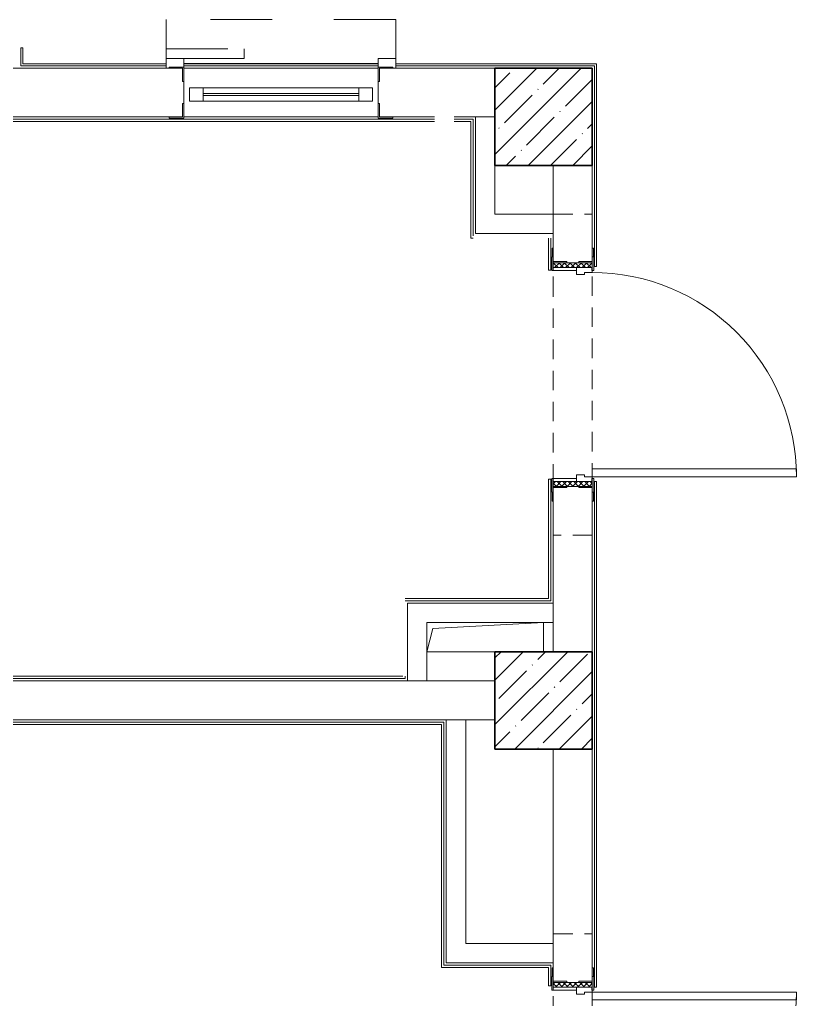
# Model space of a CAD drawing. Header units: millimetres. Extents: x 5993 to 95364, y 94667 to 143522.
# Drawn here: x 42040.1 to 42365.2, y 115884.6 to 116294.6 of the extents above; entities that cross this region are included whole.
import ezdxf

# ---------------------------------------------------------------- set-up
doc = ezdxf.new("R2010")
doc.units = ezdxf.units.MM
doc.linetypes.add('200_ШТРИХ_ш1п0_6_', pattern=[160, 100, -60])
doc.linetypes.add('Штрих', pattern=[635.0000000000002, 317.5000000000001, -317.5000000000001])
for name, color, linetype, lineweight in [('0-2', 7, 'Continuous', 9), ('Двери', 7, 'Continuous', 9), ('Двери-1', 7, 'Continuous', 13), ('Каркас_Импост', 7, 'Continuous', 13), ('Каркас_Импост-1', 7, 'Continuous', 9), ('Невидимые линии-1', 7, 'Штрих', 9), ('Несущие колонны', 7, 'Continuous', 9), ('Несущие колонны-1', 7, 'Continuous', 35), ('Обобщенные модели', 7, 'Continuous', 9), ('Остекление-1', 7, 'Continuous', 9), ('Открывание-1', 7, 'Continuous', 9), ('Панель-2', 7, 'Continuous', 13), ('Перемычка_Пунктирные линии-1', 7, '200_ШТРИХ_ш1п0_6_', 9), ('Стены', 7, 'Continuous', 9), ('Стены-1', 7, 'Continuous', 13)]:
    doc.layers.add(name, color=color, linetype=linetype, lineweight=lineweight)
pattern_1 = [(135, (1726.411, 164.685), (-14.14213562373095, -14.14213562373095), []), (225, (1726.411, 164.685), (14.14213562373095, -14.14213562373095), [])]
pattern_2 = [(45, (-396.384, 164.685), (-14.14213562373095, 14.14213562373095), []), (135, (-396.384, 164.685), (-14.14213562373095, -14.14213562373095), [])]

# ---------------------------------------------------------------- blocks, each defined once
blk = doc.blocks.new('BSC_Колонна _Прямоугольная - 500х500-V45-АИ2_01_План напольных покрытий и плинтусов 1го этажа _Часть 2_')
at = {"layer": 'Несущие колонны'}
h = blk.add_hatch(dxfattribs=at)
h.set_pattern_fill('FP_55', color=256, style=0, pattern_type=2)
h.set_pattern_definition([(45, (-7700, -28300), (-114.0492527375783, 114.0492527375783), []), (45, (-7585.951, -28300), (-114.0492527375783, 114.0492527375783), [201.613, -40.323, 3.353, -36.97])])
h.paths.add_polyline_path([(-249.9999999999865, -249.9999999999735), (250.0000000000081, -249.9999999999648), (250.0000000000103, 250.0000000000298), (-249.999999999993, 250.0000000000298)], flags=0)
at = {"layer": 'Несущие колонны-1'}
for p, q in [((250.0000000000001, 250), (-250.0000000000001, 250)), ((-250.0000000000001, 249.9999999999993), (-249.9999999999954, -249.9999999999999)), ((249.9999999999998, -249.999999999992), (249.9999999999998, 250)), ((-249.9999999999954, -249.9999999999999), (249.9999999999998, -249.999999999992))]:
    blk.add_line(p, q, dxfattribs=at)
blk = doc.blocks.new('BSC_Колонна _Прямоугольная - 500х500-V52-АИ2_01_План напольных покрытий и плинтусов 1го этажа _Часть 2_')
at = {"layer": 'Несущие колонны'}
h = blk.add_hatch(dxfattribs=at)
h.set_pattern_fill('FP_62', color=256, style=0, pattern_type=2)
h.set_pattern_definition([(45, (-7700, -25300), (-114.0492527375783, 114.0492527375783), []), (45, (-7585.951, -25300), (-114.0492527375783, 114.0492527375783), [201.613, -40.323, 3.353, -36.97])])
h.paths.add_polyline_path([(-249.9999999999843, -249.9999999999692), (250.0000000000103, -249.9999999999605), (250.0000000000125, 250.0000000000341), (-249.9999999999908, 250.0000000000341), (-249.9999999999865, -156.828790919158)], flags=0)
at = {"layer": 'Несущие колонны-1'}
for p, q in [((250.0000000000001, 250), (-250.0000000000001, 250)), ((-250.0000000000001, 249.9999999999993), (-249.9999999999954, -249.9999999999999)), ((249.9999999999998, -249.999999999992), (249.9999999999998, 250)), ((-249.9999999999954, -249.9999999999999), (249.9999999999998, -249.999999999992))]:
    blk.add_line(p, q, dxfattribs=at)
blk = doc.blocks.new('120_Окно_СКБ_1Ст - 120_Окно_СКБ_1Ст_охрана_1000х2000-28619863-АИ2_01_План напольных покрытий и плинтусов 1го этажа _Часть 2_')
at = {"layer": 'Каркас_Импост'}
for p, q in [((-470.0000000000073, -44.99999999996778), (-470.0000000000073, 25.0000000000424)), ((-470.0000000000073, 25.0000000000424), (-399.9999999999656, 25.0000000000424)), ((-399.9999999999656, 25.0000000000423), (-399.9999999999656, -44.99999999996791)), ((400.000000000048, -44.99999999996913), (400.000000000048, 25.00000000004102)), ((400.000000000048, 25.00000000004102), (469.9999999999924, 25.00000000004102)), ((469.9999999999924, 25.00000000004091), (469.9999999999924, -44.99999999996926)), ((-399.9999999999656, -44.99999999996791), (-470.0000000000073, -44.99999999996791)), ((469.9999999999924, -44.99999999996926), (400.000000000048, -44.99999999996926))]:
    blk.add_line(p, q, dxfattribs=at)
at = {"layer": 'Каркас_Импост-1'}
for p, q in [((469.999999999992, 25.0000000000409), (-470.0000000000076, 25.00000000004242)), ((-470.0000000000076, -44.99999999996774), (469.999999999992, -44.99999999996926))]:
    blk.add_line(p, q, dxfattribs=at)
at = {"layer": 'Остекление-1'}
for p, q in [((399.9999999999891, -4.99999999996745), (-400.0000000000104, -4.999999999964865)), ((399.9999999999891, -14.99999999996741), (-400.0000000000104, -14.99999999996482))]:
    blk.add_line(p, q, dxfattribs=at)
blk = doc.blocks.new('Дверь_СКБ_1Ст_Внутренняя_ШЕР - СОШ_Д-19__Дв_1150x2100h_Комната охраны_EI30-34822478-АИ2_01_План напольных покрытий и плинтусов 1го этажа _Часть 2_')
at = {"layer": 'Двери'}
h = blk.add_hatch(dxfattribs=at)
h.set_pattern_fill('FP_91', color=256, style=0, pattern_type=2)
h.set_pattern_definition(pattern_1)
h.paths.add_polyline_path([(587.4999999999748, -99.99999999995994), (587.4999999999748, 100.0000000000076), (562.4999999999761, 100.0000000000076), (562.4999999999761, -99.99999999995994)], flags=0)
at = {"layer": 'Каркас_Импост-1'}
h = blk.add_hatch(dxfattribs=at)
h.set_pattern_fill('FP_92', color=256, style=0, pattern_type=2)
h.set_pattern_definition(pattern_2)
h.paths.add_polyline_path([(-537.5000000000294, 100.0000000000076), (-562.5000000000324, 100.0000000000076), (-562.5000000000324, -99.99999999999027), (-537.5000000000294, -99.99999999999027)], flags=0)
at = {"layer": 'Каркас_Импост'}
for p, q in [((-522.5000000000047, 107.999999999997), (-592.500000000005, 107.999999999997)), ((-592.500000000005, 107.999999999997), (-592.500000000005, 99.99999999999613)), ((-522.5000000000047, 99.99999999999613), (-522.5000000000047, 107.999999999997)), ((617.4999999999964, 107.9999999999829), (547.499999999996, 107.9999999999829)), ((547.499999999996, 107.9999999999829), (547.499999999996, 99.99999999997168)), ((617.4999999999964, 99.99999999997168), (617.4999999999964, 107.9999999999829)), ((-592.500000000005, 99.99999999999613), (-522.5000000000047, 99.99999999999613)), ((-537.5000000000049, 99.99999999999422), (-562.500000000005, 99.99999999999422)), ((-562.500000000005, 99.99999999999422), (-562.500000000005, -100.0000000000016)), ((-512.5000000000061, 100.0000000009477), (-537.5000000000068, 100.0000000009477)), ((-537.5000000000068, 100.0000000009477), (-537.5000000000068, 20.00000000094768)), ((-537.5000000000049, -100.0000000000016), (-537.5000000000049, 99.99999999999422)), ((-522.5000000000047, 99.99999999999613), (-537.5000000000049, 99.99999999999613)), ((-537.5000000000049, 99.99999999999613), (-537.5000000000049, 98.99999999999687)), ((-537.5000000000049, 98.99999999999687), (-522.5000000000047, 98.99999999999687)), ((-522.5000000000047, 98.99999999999687), (-522.5000000000047, 99.99999999999613)), ((-512.5000000000061, 60.00000000094841), (-512.5000000000061, 100.0000000009477)), ((-502.5000000000056, 60.00000000094841), (-512.5000000000061, 60.00000000094841)), ((-502.5000000000056, 20.00000000094768), (-502.5000000000056, 60.00000000094841)), ((537.4999999999933, 60.00000000094841), (527.499999999994, 60.00000000094841)), ((527.499999999994, 60.00000000094841), (527.499999999994, 20.00000000094768)), ((537.4999999999933, 100.0000000009477), (537.4999999999933, 60.00000000094841)), ((562.4999999999933, 100.0000000009477), (537.4999999999933, 100.0000000009477)), ((562.4999999999967, 99.99999999999594), (547.499999999996, 99.99999999999594)), ((547.499999999996, 99.99999999999594), (547.499999999996, 98.99999999999663)), ((547.499999999996, 99.99999999997168), (617.4999999999964, 99.99999999997168)), ((547.499999999996, 98.99999999999663), (562.4999999999967, 98.99999999999663)), ((562.4999999999933, 20.00000000094768), (562.4999999999933, 100.0000000009477)), ((587.4999999999964, 99.99999999999409), (562.4999999999958, 99.99999999999409)), ((562.4999999999958, 99.99999999999412), (562.4999999999958, -99.99999999997155)), ((562.4999999999967, 98.99999999999663), (562.4999999999967, 99.99999999999594)), ((587.4999999999964, -99.99999999997155), (587.4999999999964, 99.99999999999409)), ((-537.5000000000068, 20.00000000094768), (-502.5000000000056, 20.00000000094768)), ((-522.5000000000047, 19.99999999998391), (-537.5000000000049, 19.99999999998391)), ((-537.5000000000049, 19.99999999998391), (-537.5000000000049, -100.0000000000032)), ((-522.5000000000047, -100.0000000000032), (-522.5000000000047, 19.99999999998391)), ((527.499999999994, 20.00000000094768), (562.4999999999933, 20.00000000094768)), ((562.4999999999967, 19.99999999998368), (547.499999999996, 19.99999999998368)), ((547.499999999996, 19.99999999998368), (547.499999999996, -100.0000000000034)), ((562.4999999999967, -100.0000000000034), (562.4999999999967, 19.99999999998368)), ((-522.5000000000047, -100.0000000000032), (-592.500000000005, -100.0000000000032)), ((-592.500000000005, -100.0000000000032), (-592.500000000005, -107.9999999999984)), ((-562.500000000005, -100.0000000000016), (-537.5000000000049, -100.0000000000016)), ((-537.5000000000049, -100.0000000000032), (-522.5000000000047, -100.0000000000032)), ((-522.5000000000047, -107.9999999999984), (-522.5000000000047, -100.0000000000032)), ((547.499999999996, -100.0000000000034), (562.4999999999967, -100.0000000000034)), ((617.499999999996, -100.0000000000036), (547.4999999999957, -100.0000000000036)), ((547.4999999999957, -100.0000000000036), (547.4999999999957, -108.0000000000112)), ((562.4999999999958, -99.99999999997151), (587.4999999999964, -99.99999999997151)), ((617.499999999996, -108.0000000000112), (617.499999999996, -100.0000000000036)), ((-592.500000000005, -107.9999999999984), (-522.5000000000047, -107.9999999999984)), ((547.4999999999957, -108.0000000000112), (617.499999999996, -108.0000000000112))]:
    blk.add_line(p, q, dxfattribs=at)
at = {"layer": 'Открывание-1'}
blk.add_arc((537.4999999999833, 100.0000000009466), 1049.999999999988, 89.99999999999898, 180, dxfattribs=at)
at = {"layer": 'Панель-2'}
for p, q in [((537.5000000000011, 1150.000000000936), (497.5000000000011, 1150.000000000936)), ((497.5000000000011, 1150.000000000936), (497.499999999996, 100.000000000936)), ((537.499999999996, 100.0000000009357), (537.5000000000011, 1150.000000000936)), ((497.499999999996, 100.000000000936), (537.499999999996, 100.000000000936))]:
    blk.add_line(p, q, dxfattribs=at)
blk = doc.blocks.new('Дверь_СКБ_1Ст_Внутренняя_ШЕР - СОШ_Д-17__Дв_1150x2100h_Лаборантские_ Инструментальные_EI30-34636730-АИ2_01_План напольных покрытий и плинтусов 1го этажа _Часть 2_')
at = {"layer": 'Двери'}
h = blk.add_hatch(dxfattribs=at)
h.set_pattern_fill('FP_91', color=256, style=0, pattern_type=2)
h.set_pattern_definition(pattern_1)
h.paths.add_polyline_path([(587.4999999999704, -99.9999999999621), (587.4999999999704, 100.0000000000054), (562.4999999999674, 100.0000000000054), (562.4999999999674, -99.9999999999621)], flags=0)
at = {"layer": 'Каркас_Импост-1'}
h = blk.add_hatch(dxfattribs=at)
h.set_pattern_fill('FP_92', color=256, style=0, pattern_type=2)
h.set_pattern_definition(pattern_2)
h.paths.add_polyline_path([(-537.5000000000251, 100.0000000000054), (-562.5000000000281, 100.0000000000054), (-562.5000000000281, -99.99999999999027), (-537.5000000000251, -99.99999999999027)], flags=0)
at = {"layer": 'Каркас_Импост'}
for p, q in [((-522.5000000000047, 107.999999999997), (-592.500000000005, 107.999999999997)), ((-592.500000000005, 107.999999999997), (-592.500000000005, 99.99999999999613)), ((-522.5000000000047, 99.99999999999613), (-522.5000000000047, 107.999999999997)), ((617.4999999999964, 107.9999999999829), (547.499999999996, 107.9999999999829)), ((547.499999999996, 107.9999999999829), (547.499999999996, 99.99999999997168)), ((617.4999999999964, 99.99999999997168), (617.4999999999964, 107.9999999999829)), ((-592.500000000005, 99.99999999999613), (-522.5000000000047, 99.99999999999613)), ((-537.5000000000049, 99.99999999999422), (-562.500000000005, 99.99999999999422)), ((-562.500000000005, 99.99999999999422), (-562.500000000005, -100.0000000000016)), ((-512.5000000000068, 100.0000000009477), (-537.5000000000068, 100.0000000009477)), ((-537.5000000000068, 100.0000000009477), (-537.5000000000068, 20.00000000094768)), ((-537.5000000000049, -100.0000000000016), (-537.5000000000049, 99.99999999999422)), ((-522.5000000000047, 99.99999999999613), (-537.5000000000049, 99.99999999999613)), ((-537.5000000000049, 99.99999999999613), (-537.5000000000049, 98.99999999999687)), ((-537.5000000000049, 98.99999999999687), (-522.5000000000047, 98.99999999999687)), ((-522.5000000000047, 98.99999999999687), (-522.5000000000047, 99.99999999999613)), ((-512.5000000000068, 60.00000000094841), (-512.5000000000068, 100.0000000009477)), ((-502.5000000000075, 60.00000000094841), (-512.5000000000068, 60.00000000094841)), ((-502.5000000000075, 20.00000000094768), (-502.5000000000075, 60.00000000094841)), ((537.4999999999926, 60.00000000094841), (527.499999999992, 60.00000000094841)), ((527.499999999992, 60.00000000094841), (527.499999999992, 20.00000000094768)), ((537.4999999999926, 100.0000000009477), (537.4999999999926, 60.00000000094841)), ((562.4999999999933, 100.0000000009477), (537.4999999999926, 100.0000000009477)), ((562.4999999999967, 99.99999999999594), (547.499999999996, 99.99999999999594)), ((547.499999999996, 99.99999999999594), (547.499999999996, 98.99999999999663)), ((547.499999999996, 99.99999999997168), (617.4999999999964, 99.99999999997168)), ((547.499999999996, 98.99999999999663), (562.4999999999967, 98.99999999999663)), ((562.4999999999933, 20.00000000094768), (562.4999999999933, 100.0000000009477)), ((587.4999999999964, 99.99999999999409), (562.4999999999958, 99.99999999999409)), ((562.4999999999958, 99.99999999999412), (562.4999999999958, -99.99999999997155)), ((562.4999999999967, 98.99999999999663), (562.4999999999967, 99.99999999999594)), ((587.4999999999964, -99.99999999997155), (587.4999999999964, 99.99999999999409)), ((-537.5000000000068, 20.00000000094768), (-502.5000000000075, 20.00000000094768)), ((-522.5000000000047, 19.99999999998391), (-537.5000000000049, 19.99999999998391)), ((-537.5000000000049, 19.99999999998391), (-537.5000000000049, -100.0000000000032)), ((-522.5000000000047, -100.0000000000032), (-522.5000000000047, 19.99999999998391)), ((527.499999999992, 20.00000000094768), (562.4999999999933, 20.00000000094768)), ((562.4999999999967, 19.99999999998368), (547.499999999996, 19.99999999998368)), ((547.499999999996, 19.99999999998368), (547.499999999996, -100.0000000000034)), ((562.4999999999967, -100.0000000000034), (562.4999999999967, 19.99999999998368)), ((-522.5000000000047, -100.0000000000032), (-592.500000000005, -100.0000000000032)), ((-592.500000000005, -100.0000000000032), (-592.500000000005, -107.9999999999984)), ((-562.500000000005, -100.0000000000016), (-537.5000000000049, -100.0000000000016)), ((-537.5000000000049, -100.0000000000032), (-522.5000000000047, -100.0000000000032)), ((-522.5000000000047, -107.9999999999984), (-522.5000000000047, -100.0000000000032)), ((547.499999999996, -100.0000000000034), (562.4999999999967, -100.0000000000034)), ((617.499999999996, -100.0000000000036), (547.4999999999957, -100.0000000000036)), ((547.4999999999957, -100.0000000000036), (547.4999999999957, -108.0000000000112)), ((562.4999999999958, -99.99999999997151), (587.4999999999964, -99.99999999997151)), ((617.499999999996, -108.0000000000112), (617.499999999996, -100.0000000000036)), ((-592.500000000005, -107.9999999999984), (-522.5000000000047, -107.9999999999984)), ((547.4999999999957, -108.0000000000112), (617.499999999996, -108.0000000000112))]:
    blk.add_line(p, q, dxfattribs=at)
at = {"layer": 'Открывание-1'}
blk.add_arc((-512.4999999999967, 100.0000000009466), 1049.99999999999, 359.9999999999996, 90.00000000000105, dxfattribs=at)
at = {"layer": 'Панель-2'}
for p, q in [((-512.5000000000147, 1150.000000000936), (-512.5000000000095, 100.0000000009357)), ((-472.5000000000147, 1150.000000000936), (-512.5000000000147, 1150.000000000936)), ((-472.5000000000095, 100.000000000936), (-472.5000000000147, 1150.000000000936)), ((-512.5000000000095, 100.0000000009357), (-472.5000000000095, 100.0000000009357))]:
    blk.add_line(p, q, dxfattribs=at)
blk = doc.blocks.new('DM_Штора_Противопожарная_Doormaster_EI-60 - ш_1000 х в_2000-26940954-АИ2_01_План напольных покрытий и плинтусов 1го этажа _Часть 2_')
at = {"layer": 'Двери-1'}
for p, q in [((-465.0000000000072, -124.9999999999995), (-450.0000000000026, -124.9999999999995)), ((-465.0000000000072, -174.9999999999995), (-465.0000000000072, -124.9999999999995)), ((-375.0000000000072, -130.9999999999951), (-375.0000000000072, -174.9999999999995)), ((-375.0000000000072, -149.9999999999995), (624.9999999999915, -149.9999999999995)), ((624.9999999999915, -174.9999999999995), (624.9999999999915, -131.0000000000031)), ((699.9999999999928, -124.9999999999995), (714.9999999999915, -124.9999999999995)), ((714.9999999999915, -124.9999999999995), (714.9999999999915, -174.9999999999995)), ((-375.0000000000072, -174.9999999999995), (-465.0000000000072, -174.9999999999995)), ((714.9999999999915, -174.9999999999995), (624.9999999999915, -174.9999999999995))]:
    blk.add_line(p, q, dxfattribs=at)
at = {"layer": 'Невидимые линии-1'}
for p, q in [((-465.0000000000072, -124.9999999999995), (-450.0000000000024, -124.9999999999995)), ((-465.0000000000072, -374.9999999999995), (-465.0000000000072, -124.9999999999995)), ((-375.0000000000001, -124.9999999999995), (624.9999999999928, -124.9999999999995)), ((699.9999999999932, -124.9999999999995), (714.9999999999915, -124.9999999999995)), ((714.9999999999915, -124.9999999999995), (714.9999999999915, -374.9999999999995)), ((314.9999999999915, -224.9999999999995), (314.9999999999915, -174.9999999999995)), ((314.9999999999915, -174.9999999999995), (714.9999999999915, -174.9999999999995)), ((714.9999999999915, -174.9999999999995), (714.9999999999915, -224.9999999999995)), ((714.9999999999915, -224.9999999999995), (314.9999999999915, -224.9999999999995)), ((-465.0000000000072, -374.9999999999995), (714.9999999999915, -374.9999999999995))]:
    blk.add_line(p, q, dxfattribs=at)
blk = doc.blocks.new('Фахверк_СКБ_Уголок - 250_3600-27498263-АИ2_01_План напольных покрытий и плинтусов 1го этажа _Часть 2_')
at = {"layer": 'Обобщенные модели'}
for p, q in [((199.9999999999932, 181.0000000000102), (124.9999999999923, 181.0000000000102)), ((124.9999999999923, 181.0000000000102), (124.9999999999923, 106.0000000000104)), ((130.9999999999934, 106.0000000000104), (130.9999999999934, 175.0000000000097)), ((130.9999999999934, 175.0000000000097), (199.9999999999932, 175.0000000000097)), ((199.9999999999932, 175.0000000000097), (199.9999999999932, 181.0000000000102)), ((124.9999999999923, 106.0000000000104), (130.9999999999934, 106.0000000000104)), ((130.9999999999925, -5.999999999986928), (124.9999999999923, -5.999999999986928)), ((124.9999999999923, -5.999999999986928), (124.9999999999923, -80.99999999998717)), ((130.9999999999925, -74.99999999998667), (130.9999999999925, -5.999999999986928)), ((124.9999999999923, -80.99999999998717), (199.9999999999924, -80.99999999998717)), ((199.9999999999924, -74.99999999998667), (130.9999999999925, -74.99999999998667)), ((199.9999999999924, -80.99999999998717), (199.9999999999924, -74.99999999998667))]:
    blk.add_line(p, q, dxfattribs=at)
blk = doc.blocks.new('АР_Перемычка - АР_Перемычка-V176-АИ2_01_План напольных покрытий и плинтусов 1го этажа _Часть 2_')
at = {"layer": 'Обобщенные модели'}
blk.add_line((-250, -99.99999999999349), (-243, -99.99999999999349), dxfattribs=at)
at = {"layer": 'Перемычка_Пунктирные линии-1'}
for p, q in [((-250, 100.0000000000065), (1400.000000000003, 100.0000000000065)), ((-250, -99.99999999999349), (-250, 100.0000000000065)), ((1400.000000000003, 100.0000000000065), (1400.000000000003, -99.99999999999349)), ((-250, -99.99999999999349), (74.9999999999795, -99.99999999999349)), ((74.9999999999795, -99.99999999999349), (1075.000000000003, -99.99999999999349)), ((1075.000000000003, -99.99999999999349), (1400.000000000003, -99.99999999999349))]:
    blk.add_line(p, q, dxfattribs=at)
blk = doc.blocks.new('АР_Перемычка - АР_Перемычка-28014511-АИ2_01_План напольных покрытий и плинтусов 1го этажа _Часть 2_')
at = {"layer": 'Перемычка_Пунктирные линии-1'}
for p, q in [((-250, 100.0000000000065), (1400.000000000003, 100.0000000000065)), ((-250, -99.99999999999349), (-250, 100.0000000000065)), ((1400.000000000003, 100.0000000000065), (1400.000000000003, -99.99999999999349)), ((-250, -99.99999999999349), (1400.000000000003, -99.99999999999349))]:
    blk.add_line(p, q, dxfattribs=at)
blk = doc.blocks.new('154_Стойка_СКБ_Уголок - СМ-2230_200-V181-АИ2_01_План напольных покрытий и плинтусов 1го этажа _Часть 2_')
at = {"layer": 'Обобщенные модели'}
for p, q in [((199.9999999999932, 156.0000000000131), (154.999999999981, 156.0000000000131)), ((199.9999999999932, 150.0000000000131), (199.9999999999932, 156.0000000000131)), ((130.9999999999933, 81.00000000001329), (130.9999999999933, 150.0000000000131)), ((154.9999999999818, 150.0000000000131), (199.9999999999932, 150.0000000000131)), ((124.9999999999926, 81.00000000001329), (130.9999999999933, 81.00000000001329)), ((130.9999999999922, 19.00000000001329), (124.9999999999923, 19.00000000001329)), ((130.9999999999922, -49.99999999998694), (130.9999999999922, 19.00000000001329)), ((199.9999999999924, -49.99999999998694), (154.9999999999809, -49.99999999998694)), ((199.9999999999924, -55.99999999998696), (199.9999999999924, -49.99999999998694)), ((154.9999999999805, -55.99999999998696), (199.9999999999924, -55.99999999998696))]:
    blk.add_line(p, q, dxfattribs=at)
blk = doc.blocks.new('AR_Отверстие прямоугольное _в плите_ - AR_Отверстие прямоугольное _в плите_-30459779-АИ2_01_План напольных покрытий и плинтусов 1го этажа _Часть 2_')
at = {"layer": 'Обобщенные модели'}
for p, q in [((-270.0000000141563, 44.9999999769669), (299.9999999988035, 74.9999999616069)), ((299.9999999988036, -74.99999996159306), (299.9999999988036, 74.9999999616069)), ((-299.9999999987963, -74.99999996159306), (-270.0000000141563, 44.9999999769669)), ((-299.9999999987963, -74.99999996159306), (49.99999999879037, -74.99999996159306))]:
    blk.add_line(p, q, dxfattribs=at)

msp = doc.modelspace()

# ---------------------------------------------------------------- linework, layer by layer
at = {"layer": 'Стены'}
for p, q in [((42040.62466302428, 116275.1913339656), (42040.62466302428, 116282.7611151035)), ((42040.62466302428, 116282.7611151035), (42041.52001348148, 116282.7611151035)), ((42041.52001348148, 116282.7611151035), (42041.52001348148, 116276.0866844227)), ((42101.50849411171, 116275.1913339656), (42040.62466302428, 116275.1913339656)), ((42041.52001348148, 116276.0866844227), (42101.50849411171, 116276.0866844227)), ((42108.83408876129, 116276.0866844227), (42190.22958486786, 116276.0866844227)), ((42190.22958486786, 116275.1913339656), (42108.83408876129, 116275.1913339656)), ((42197.55517951745, 116276.0866844227), (42281.6367269956, 116276.0866844227)), ((42280.7413765384, 116275.1913339656), (42197.55517951745, 116275.1913339656)), ((42280.7413765384, 116191.2318797316), (42280.7413765384, 116275.1913339656)), ((42281.6367269956, 116276.0866844227), (42281.6367269956, 116191.2318797316)), ((42108.83408876129, 116274.2145880123), (42190.22958486786, 116274.2145880123)), ((41965.57801561401, 116252.8889680324), (42213.83427873877, 116252.8889680324)), ((42213.83427873877, 116251.9122220791), (41965.57801561401, 116251.9122220791)), ((42190.22958486786, 116253.8657139856), (42108.83408876129, 116253.8657139856)), ((42221.97382834944, 116252.8889680324), (42229.9505869679, 116252.8889680324)), ((42228.97384101459, 116251.9122220791), (42221.97382834944, 116251.9122220791)), ((42228.97384101459, 116203.0749244151), (42228.97384101459, 116251.9122220791)), ((42229.9505869679, 116252.8889680324), (42229.9505869679, 116204.0516703684)), ((42228.97384101459, 116203.0749244151), (42229.9505869679, 116203.0749244151)), ((42261.53203945722, 116189.7282268128), (42261.53203945722, 116203.0749244151)), ((42262.50878541052, 116203.0749244151), (42262.50878541052, 116189.7282268128)), ((42262.50878541052, 116189.7282268128), (42261.53203945722, 116189.7282268128)), ((42280.7413765384, 116191.2318797316), (42281.6367269956, 116191.2318797316)), ((42261.53203945722, 116052.3304656259), (42261.53203945722, 116102.3073002354)), ((42262.50878541052, 116102.3073002354), (42261.53203945722, 116102.3073002354)), ((42262.50878541052, 116102.3073002354), (42262.50878541052, 116051.3537196726)), ((42280.7413765384, 115889.6615666568), (42280.7413765384, 116101.2898565339)), ((42280.7413765384, 116101.2898565339), (42281.6367269956, 116101.2898565339)), ((42281.6367269956, 116101.2898565339), (42281.63672699557, 115889.6615666568)), ((42201.4621633307, 116052.3304656259), (42261.53203945722, 116052.3304656259)), ((42262.50878541052, 116051.3537196726), (42201.4621633307, 116051.3537196726)), ((42201.4621633307, 116018.7955212298), (41666.20538093371, 116018.7955212298)), ((41667.18212688698, 116019.7722671831), (42200.48541737739, 116019.7722671831)), ((42201.4621633307, 116018.7955212298), (42201.4621633307, 116019.7722671831)), ((41674.34493054438, 116000.5629301019), (42217.74126255192, 116000.562930102)), ((42217.74126255192, 116000.562930102), (42217.74126255192, 115898.8185599687)), ((42216.76451659863, 115999.5861841487), (41675.32167649765, 115999.5861841487)), ((42216.76451659863, 115897.8418140154), (42216.76451659863, 115999.5861841487)), ((42261.53203945725, 115897.8418140154), (42216.76451659863, 115897.8418140154)), ((42217.74126255192, 115898.8185599687), (42262.50878541052, 115898.8185599687)), ((42261.53203945725, 115890.1906373814), (42261.53203945725, 115897.8418140154)), ((42262.50878541052, 115898.8185599687), (42262.50878541052, 115890.1906373814)), ((42261.53203945725, 115890.1906373814), (42262.50878541052, 115890.1906373814)), ((42280.7413765384, 115889.6615666568), (42281.63672699557, 115889.6615666568))]:
    msp.add_line(p, q, dxfattribs=at)
at = {"layer": 'Стены-1'}
for p, q in [((42101.50849411171, 116274.2145880123), (42023.3688178494, 116274.2145880123)), ((42239.06688253183, 116274.2145880123), (42197.55517951745, 116274.2145880123)), ((42108.83408876129, 116259.482003217), (42108.83408876129, 116268.5982987809)), ((42190.22958486786, 116268.5982987809), (42190.22958486786, 116259.482003217)), ((41965.57801561401, 116253.8657139856), (42102.7294265533, 116253.8657139856)), ((42196.33424707587, 116253.8657139856), (42213.83427873877, 116253.8657139856)), ((42221.97382834944, 116253.8657139856), (42239.06688253183, 116253.8657139856)), ((42230.92733292116, 116253.8657139856), (42230.92733292116, 116213.1679659323)), ((42239.06688253183, 116253.8657139856), (42230.92733292116, 116253.8657139856)), ((42239.06688253183, 116213.1679659323), (42239.06688253183, 116233.516839959)), ((42263.4855313638, 116233.516839959), (42263.4855313638, 116198.9237541137)), ((42279.76463058511, 116198.9237541137), (42279.76463058511, 116233.516839959)), ((42230.92733292116, 116213.1679659323), (42230.92733292116, 116205.0284163217)), ((42263.4855313638, 116213.1679659323), (42239.06688253183, 116213.1679659323)), ((42263.4855313638, 116205.0284163217), (42263.4855313638, 116213.1679659323)), ((42230.92733292116, 116205.0284163217), (42263.4855313638, 116205.0284163217)), ((42263.4855313638, 116093.1096091751), (42263.4855313638, 116030.0280996925)), ((42279.76463058511, 116030.0280996925), (42279.76463058511, 116093.1096091751)), ((42210.57845889464, 116050.3769737194), (42202.43890928397, 116050.3769737194)), ((42202.43890928397, 116050.3769737194), (42202.43890928397, 116017.8187752765)), ((42263.4855313638, 116050.3769737194), (42210.57845889464, 116050.3769737194)), ((42263.4855313638, 116042.2374241087), (42263.4855313638, 116050.3769737194)), ((42210.57845889464, 116042.2374241087), (42263.4855313638, 116042.2374241087)), ((42210.57845889464, 116017.8187752765), (42210.57845889464, 116042.2374241087)), ((42239.0668825318, 116017.8187752765), (41950.11287135344, 116017.8187752765)), ((42202.43890928397, 116017.8187752765), (42210.57845889464, 116017.8187752765)), ((41950.11287135344, 116001.5396760552), (42239.0668825318, 116001.5396760552)), ((42218.7180085052, 116001.5396760552), (42218.7180085052, 115907.9348555326)), ((42226.85755811587, 116001.5396760552), (42218.7180085052, 116001.5396760552)), ((42226.85755811587, 115907.9348555326), (42226.85755811587, 116001.5396760552)), ((42263.4855313638, 115989.3303516392), (42263.4855313638, 115897.7604185193)), ((42279.76463058511, 115897.7604185193), (42279.76463058511, 115989.3303516392)), ((42218.7180085052, 115907.9348555326), (42218.7180085052, 115899.795305922)), ((42263.4855313638, 115907.9348555326), (42226.85755811587, 115907.9348555326)), ((42263.4855313638, 115899.795305922), (42263.4855313638, 115907.9348555326)), ((42218.7180085052, 115899.795305922), (42263.4855313638, 115899.795305922))]:
    msp.add_line(p, q, dxfattribs=at)

# ---------------------------------------------------------------- block references
at = {"layer": '0-2', "xscale": 0.08139549610658335, "yscale": 0.08139549610658335, "zscale": 0.08139549610658335}
for name, p, rotation in [('DM_Штора_Противопожарная_Doormaster_EI-60 - ш_1000 х в_2000-26940954-АИ2_01_План напольных покрытий и плинтусов 1го этажа _Часть 2_', (42159.70627382791, 116264.0401509989), 180), ('Фахверк_СКБ_Уголок - 250_3600-27498263-АИ2_01_План напольных покрытий и плинтусов 1го этажа _Часть 2_', (42119.00852577461, 116268.1099258043), 180), ('АР_Перемычка - АР_Перемычка-V176-АИ2_01_План напольных покрытий и плинтусов 1го этажа _Часть 2_', (42271.62508097447, 116192.8190919057), 269.9999999999999), ('154_Стойка_СКБ_Уголок - СМ-2230_200-V181-АИ2_01_План напольных покрытий и плинтусов 1го этажа _Часть 2_', (42275.69485577979, 116182.6446548924), 89.99999999999991), ('Дверь_СКБ_1Ст_Внутренняя_ШЕР - СОШ_Д-19__Дв_1150x2100h_Комната охраны_EI30-34822478-АИ2_01_План напольных покрытий и плинтусов 1го этажа _Часть 2_', (42271.62508097447, 116147.0341253457), 269.9999999999999), ('154_Стойка_СКБ_Уголок - СМ-2230_200-V181-АИ2_01_План напольных покрытий и плинтусов 1го этажа _Часть 2_', (42267.55530616912, 116109.3887083964), 269.9999999999999), ('АР_Перемычка - АР_Перемычка-28014511-АИ2_01_План напольных покрытий и плинтусов 1го этажа _Часть 2_', (42271.62508097447, 115891.6557563113), 269.9999999999999), ('154_Стойка_СКБ_Уголок - СМ-2230_200-V181-АИ2_01_План напольных покрытий и плинтусов 1го этажа _Часть 2_', (42275.69485577979, 115881.481319298), 89.99999999999991), ('Дверь_СКБ_1Ст_Внутренняя_ШЕР - СОШ_Д-17__Дв_1150x2100h_Лаборантские_ Инструментальные_EI30-34636730-АИ2_01_План напольных покрытий и плинтусов 1го этажа _Часть 2_', (42271.62508097447, 115845.8707897514), 269.9999999999999)]:
    msp.add_blockref(name, p, dxfattribs=dict(at, rotation=rotation))
for name, p in [('Фахверк_СКБ_Уголок - 250_3600-27498263-АИ2_01_План напольных покрытий и плинтусов 1го этажа _Часть 2_', (42180.05514785454, 116259.9703761936)), ('BSC_Колонна _Прямоугольная - 500х500-V45-АИ2_01_План напольных покрытий и плинтусов 1го этажа _Часть 2_', (42259.41575655846, 116253.8657139856)), ('120_Окно_СКБ_1Ст - 120_Окно_СКБ_1Ст_охрана_1000х2000-28619863-АИ2_01_План напольных покрытий и плинтусов 1го этажа _Часть 2_', (42149.53183681457, 116264.0401509989)), ('AR_Отверстие прямоугольное _в плите_ - AR_Отверстие прямоугольное _в плите_-30459779-АИ2_01_План напольных покрытий и плинтусов 1го этажа _Часть 2_', (42234.99710772659, 116036.1327619005)), ('BSC_Колонна _Прямоугольная - 500х500-V52-АИ2_01_План напольных покрытий и плинтусов 1го этажа _Часть 2_', (42259.41575655846, 116009.6792256659))]:
    msp.add_blockref(name, p, dxfattribs=at)

doc.saveas('drawing.dxf')
